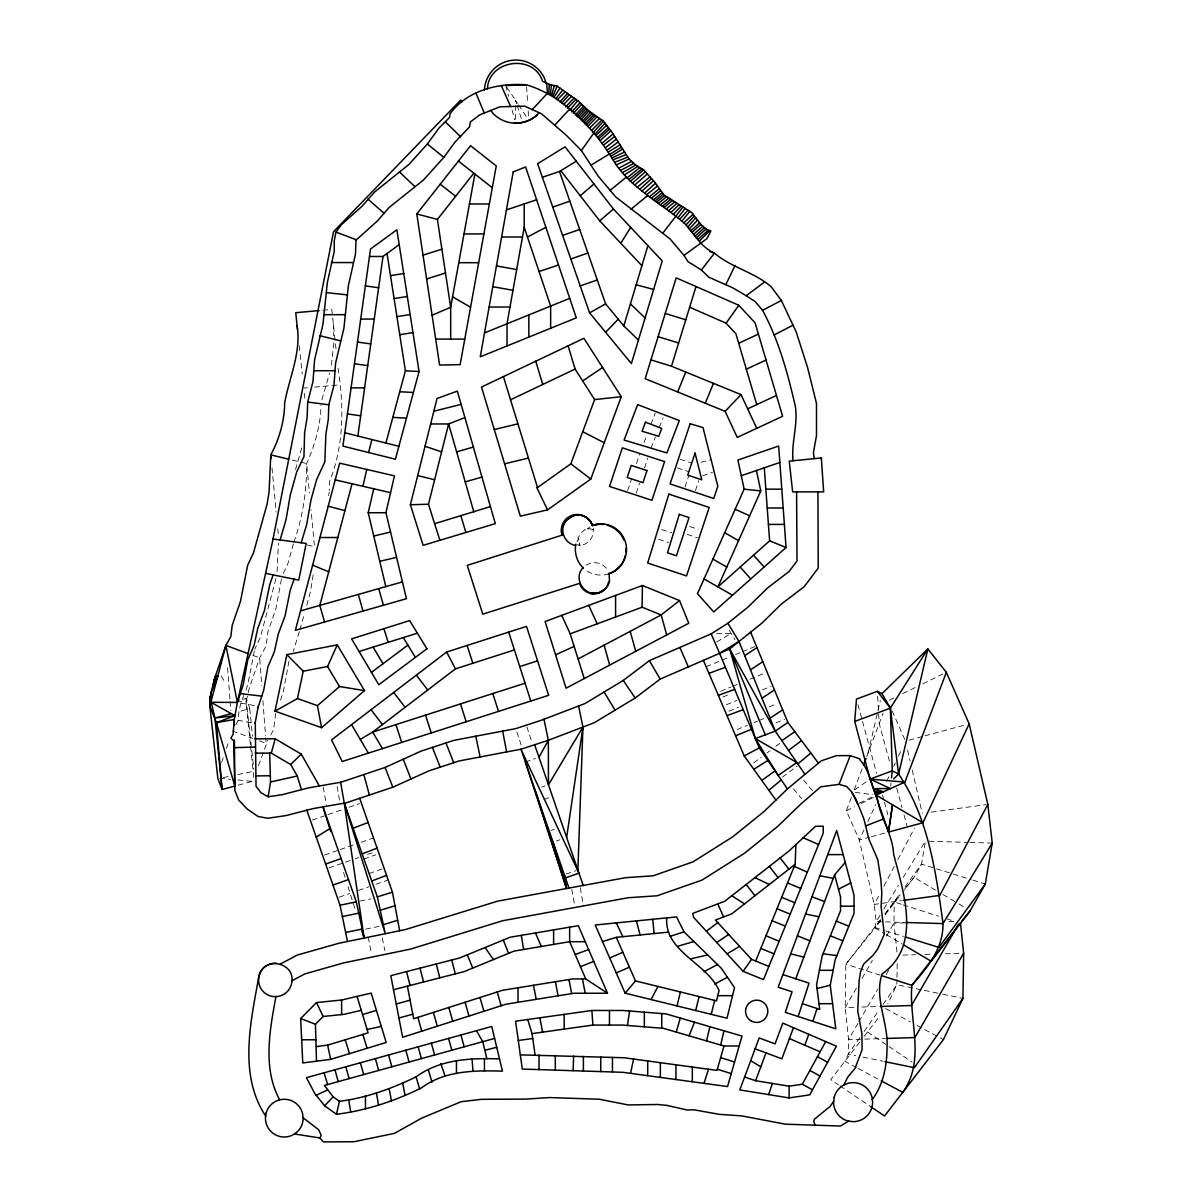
<?xml version="1.0" encoding="UTF-8"?>
<svg xmlns="http://www.w3.org/2000/svg" width="1202" height="1202" viewBox="0 0 1202 1202"><rect width="100%" height="100%" fill="white"/><g stroke="black" fill="none" stroke-linecap="round" stroke-linejoin="round"><path stroke-width="0.75" stroke-dasharray="5 3.75" d="M896.947 979.194L896.857 984.723L887.812 1003.805M896.977 977.361L897.233 960.789M277.091 571.626L278.398 543.154M333.871 342.84L331.076 367.797M890.712 785.958L891.028 782.863M275.664 713.327L273.635 729.689L268.632 738.764M275.934 578.703L260.353 637.376L254.749 649.245M313.226 574.796L310.356 592.331L306.36 606.649M925.134 842.872L921.513 864.148L914.061 877.37L904.024 890.366M328.522 495.705L329.228 492.144M868.054 753.143L880.36 700.496M250.392 744.474L246.049 701.863L249.325 687.98L259.647 657.84L266.153 646.03L267.926 631.696L275.904 608.693L281.584 578.387M254.313 651.018L248.018 683.637L245.343 692.337M288.961 661.175L283.492 690.774L279.69 703.125M293.408 543.875L287.879 563.663L282.335 575.412M293.889 542.132C302.979 516.83 306.735 490.356 306.66 463.566C314.804 445.386 320.664 425.192 320.979 405.134M299.358 631.696L293.243 651.319M299.854 629.908L304.361 613.801M295.512 469.546L302.138 446.453M321.896 399.785L329.543 373.131M627.699 490.551L631.501 478.922M636.534 463.476L639.795 453.515M636.174 493.316L639.449 483.354M644.557 467.924L647.833 457.977M684.99 487.065L688.851 475.481M695.462 490.551L698.768 480.635M221.574 762.474L223.963 755.472M226.367 748.455L228.771 741.439M258.445 765.734L267.791 740.282M856.47 1067.541L844.901 1061.321L848.327 1054.079L848.567 1039.625L845.186 1007.561L845.862 964.184L874.996 927.914L876.198 921.618L874.23 904.415L859.28 839.973L846.343 810.734L851.602 796.776M854.231 789.789L862.134 768.844M866.732 756.629L883.124 713.147M644.002 442.501L646.451 436.131M650.973 424.291L655.225 413.172M650.973 448.151L655.406 437.047M659.237 427.461L663.023 417.98M863.983 829.921L859.28 839.973L869.617 837.178M867.904 821.537L875.732 804.784M886.7 781.315L889.841 774.614M893.747 766.23L895.31 762.879M898.45 756.178L901.575 749.477M878.602 896.136L874.23 904.415L901.545 900.659M883.831 886.205L894.318 866.357M897.804 859.731L914.406 828.283M235.787 724.761L238.327 720.133A74.224 68.018 11.2 0 1 243.901 695.327M856.44 988.089L845.186 1007.561L854.397 1007.276M862.059 978.353L872.382 960.503M886.445 936.178L893.942 923.196L894.273 901.996L900.103 894.754M857.943 1023.398L848.567 1039.625L885.408 1038.483M858.874 1021.79L877.625 989.336M886.069 974.732L888.879 969.864M880.059 915.293L876.198 921.618L883.62 921.829M883.921 908.982L898.405 885.303M903.228 877.415L924.458 842.677M859.941 1037.491L848.327 1054.079L855.674 1055.596M864.163 1031.466L878.917 1010.356M883.139 1004.316L896.857 984.723L922.55 990.027M880.705 920.026L875.176 927.583L884.041 930.333M885.108 913.986L899.457 894.348M904.971 886.806L921.513 864.148L971.126 879.594M880.57 920.702L874.996 927.914L884.627 933.623M885.048 914.917L899.547 896.151M859.731 1042.089L830.792 1079.636L838.47 1084.835M864.103 1036.424L879.924 1015.9M880.45 919.77L845.862 964.184L879.744 975.047M885.063 913.851L894.273 901.996L901.365 904.28M904.76 888.969L914.061 877.37L936.538 890.712M753.759 762.909L761.121 757.38M767.026 752.963L769.971 750.754M775.861 746.337L780.293 743.016M782.367 777.168L797.272 766.005M854.742 789.804L866.988 781.255M590.092 526.927L587.327 528.745L593.457 529.751L593.322 528.655L593.172 533.493A15.371 15.371 0 0 1 582.925 544.942L578.973 545.693M716.708 642.048L729.434 634.28M889.39 700.15L894.423 697.686M902.792 693.599L916.179 687.048M922.881 683.788L942.969 673.961M846.343 810.734L854.502 806.752M861.023 803.552L875.717 796.37M859.31 803.161L872.712 796.701M586.05 565.135L589.671 563.407A15.371 15.371 0 0 1 607.326 569.598M722.853 697.04L729.253 694.35M728.893 711.238L738.449 707.242M706.13 666.719L728.622 657.419M735.549 654.564L740.732 652.416M742.46 651.709L754.586 646.706M720.659 691.3L730.981 687.033M732.709 686.327L737.863 684.193M749.913 679.22L765.389 672.835M726.384 704.733L736.676 700.481M762.399 689.873L770.963 686.327M736.991 729.614L747.208 725.392M754.03 722.582L757.44 721.17M759.138 720.464L764.262 718.36M769.415 706.806L776.282 704.026M775.951 722.868L784.606 719.367M702.599 475.827L712.501 472.296M363.981 859.024L375.67 854.892M369.089 873.523L382.416 868.821M312.25 820.125L326.268 815.226M328.026 814.61L342.044 809.712M349.061 807.263L359.563 803.582M324.465 855.073L338.468 850.16M340.226 849.559L354.244 844.66M361.246 842.196L373.506 837.914M328.957 867.919L353.478 859.355M355.221 858.739L358.737 857.507M367.481 854.442L374.498 851.993M339.189 897.173L349.692 893.507M358.436 890.442L368.939 886.776M375.956 884.326L388.201 880.029M525.379 762.038L535.581 758.507M541.666 787.13L545.062 785.958M544.01 799.405L549.104 797.647M550.937 830.462L554.332 829.29M556.466 840.964L559.862 839.792M566.022 874.094L576.179 870.579M909.043 740.147L923.181 736.315M924.954 735.834L965.612 724.821M871.33 836.712L886.821 832.52M240.956 711.043L249.746 708.684L247.522 701.592L246.019 698.557L236.884 700.465M238.221 785.146L253.517 781.06M700.976 462.259L711.118 459.69M223.347 777.574L230.574 776.071M237.801 774.569L254.058 771.188M360.059 901.079L370.982 898.841M365.633 929.131L380.072 926.171M931.37 812.146L986.001 804.619M322.707 310.281L331.812 309.455L336.094 349.902M303.715 388.096L307.321 387.765M314.548 387.119L339.805 384.85M904.956 922.851L893.942 923.196L897.143 953.486M948.979 921.483L954.478 921.318L947.401 919.049M902.852 955.094L915.744 954.704M924.954 954.418L932.331 954.178M945.223 953.787L961.81 953.276M861.759 1007.036L878.346 1006.525M716.572 633.724L731.026 633.304M929.146 841.22L968.121 842.377M969.969 842.422L992.236 843.083M885.468 921.889L904.039 922.445M236.884 701.006L246.049 701.863M219.741 778.325L230.619 779.332M237.861 780.008L254.163 781.525M855.163 792.388L872.577 794.642M240.881 703.065L254.779 705.649M237.711 720.163L251.609 722.748M924.383 990.403L940.911 993.814M942.744 994.189L962.937 998.366M863.021 1057.114L883.2 1061.291M292.251 460.081L306.66 463.566L309.455 493.12M307.336 544.927L314.518 546.67L311.033 509.738M593.457 529.751L586.846 528.009L581.768 532.366L577.997 537.895L579.98 545.498L575.788 544.205L578.778 538.286L579.98 545.498M661.656 529.616L671.813 532.741M658.651 539.398L668.808 542.523M972.899 880.134L985.309 883.996M885.814 930.889L903.528 936.403M903.138 904.851L938.537 916.209M689.813 526.536L698.212 529.316M687.213 534.379L697.31 537.715M680.137 459.254L691.721 463.116M677.267 467.848L688.851 471.71M252.841 655.33L259.647 657.84L261.766 685.711M232.377 730.921L252.63 738.359M259.377 740.838L266.123 743.317L265.702 737.743M885.558 1008.583L910.35 1021.88M916.961 1025.426L943.405 1039.625M858.123 1068.428L879.609 1079.952M942.954 894.513L957.408 903.093M959.001 904.039L963.824 906.894M886.235 934.585L902.281 944.111M867.528 1031.977L887.482 1045.485M889.029 1046.521L912.048 1062.102M840.003 1085.872L870.714 1106.636M803.732 780.173L814.28 792.869M793.41 788.752L801.614 798.639M506.718 87.025L517.536 103.327M518.558 104.874L527.753 118.743M729.253 630.404L734.903 639.644M221.198 676.035L224.894 682.12M892.169 710.998L904.76 739.425M526.882 726.834L531.825 741.965M516.905 731.958L521.848 747.073M516.575 103.672L515.493 100.247L515.493 103.763M517.115 105.385L521.984 120.801M343.547 872.457L345.77 879.548M347.994 886.64L355.792 911.462M889.42 761.136L879.188 723.484L877.445 693.073M896.722 788.031L902.086 807.759M904.024 814.926L906.954 825.699M857.928 704.537L876.589 773.262M882.478 794.973L883.951 800.397M884.447 802.2L887.887 814.866M505.757 85.552L508.536 96.265M512.082 109.968L514.636 119.794M907.6 750.138L910.109 760.971M912.198 770.016L922.265 813.393M382.281 938.056L384.88 950.647M368.143 937.229L371.478 953.411M580.235 887.857L583.541 905.917M571.776 889.42L574.421 903.859M337.116 786.454L340.151 803.868M323.278 787.085L326.313 804.484M246.019 698.557L253.847 769.325M338.032 368.203C344.072 406.141 344.072 445.491 329.513 481.656L329.198 490.536M299.238 345.8L302.228 373.987M304.256 393.249L304.992 400.131M250.587 746.322L253.983 779.677M249.746 708.684L252.495 736.165M271.998 467.803L276.19 512.112M277.767 528.745L278.293 534.274M262.892 700.571L265.567 735.879M227.599 667.741L229.988 699.339M230.123 701.202L230.829 710.487M526.566 86.694L527.663 103.492M528.159 110.915L528.534 116.549M333.315 323.623L333.675 335.854M515.493 105.506L515.493 119.554M608.858 573.79A25.618 25.618 0 0 1 586.411 570.619"/><path stroke-width="1.5" d="M789.053 1097.922L739.786 1089.898L759.198 1037.942L775.05 1043.877L782.803 1023.112L836.412 1046.191L809.712 1094.872L789.053 1097.922L789.143 1086.187L755.607 1080.718L744.594 1077.037M561.74 615.364L570.184 633.815L642.078 607.22L642.424 585.509L679.536 600.564L688.761 623.252L566.067 688.19L545.092 621.524L642.424 585.509M870.714 1106.636L884.537 1115.997L943.405 1039.625L962.937 998.366L963.643 953.216L960.458 922.896L911.822 985.339C908.787 1021.159 925.856 1060.389 902.747 1092.363L881.261 1080.838M573.129 1070.712L573.609 1056.122M577.877 869.993L582.94 727.045L578.598 706.01M755.667 961.044L795.153 864.283L795.904 844.555M548.728 93.801L549.254 84.365M814.16 458.653L813.453 452.418L816.489 435.71L816.489 403.451L807.639 367.722L796.175 331.857L781.33 300.425L771.188 286.782C754.33 272.103 730.966 267.385 714.469 253.141C701.592 247.417 694.561 234.886 685.711 224.504C662.557 203.769 633.093 189.796 615.304 163.547C595.771 130.207 563.993 95.844 526.431 84.831C498.545 82.713 467.142 90.225 450.074 113.814L449.518 117.511L438.97 128.073L427.356 144L409.086 164.328L374.603 191.989L362.012 206.293L341.458 224.639L335.974 232.061L334.231 240.896L334.276 251.338L327.365 282.425L322.917 324.57L314.578 359.909L312.986 381.53L307.712 402.024L307.126 417.44L304.632 432.795L303.941 456.625L296.684 472.025L290.208 495.299L286.091 519.399L280.141 539.953M793.05 460.757C791.096 442.561 798.308 424.576 795.288 406.036C787.656 373.131 778.791 340.211 762.579 310.356L755.141 301.597L746.187 295.707L732.679 287.789L708.849 277.241L701.382 269.984L687.935 261.6L683.998 255.365L670.04 238.928L615.74 196.948L598.085 176.018L581.362 150.505L566.397 135.375L541.486 113.769L524.658 106.137L499.942 106.813L479.763 114.866L470.358 121.973L469.546 126.901L454.897 142.227L443.869 157.342L423.465 180.015L389.193 207.405L377.503 220.852L355.987 240.22L355.491 254.028L348.34 285.911L343.922 328.236L335.613 362.944L333.946 385.496L328.792 404.819L328.341 419.167L325.922 433.862L324.825 461.929L316.697 479.388L310.927 500.152L306.705 524.493L301.206 542.778M575.788 544.205C574.15 552.875 576.99 562.13 583.466 568.185M881.952 693.659L927.854 648.945L946.32 672.324L969.158 723.859L922.941 822.739L888.533 832.054L892.545 804.799L888.398 831.709L870.053 779.121L854.727 721.44L856.455 699.113L877.34 691.3L881.952 693.659L890.366 708.128L898.615 774.073C928.29 817.585 936.042 872.321 943.014 923.602C943.33 948.543 927.448 967.7 911.822 985.339L881.517 975.618M255.275 722.357L256.041 786.303L261.089 792.839L268.181 796.776L281.869 794.762L308.553 787.851L341.067 782.186L385.076 767.447L421.346 751.025L453.71 740.387L515.658 728.652L541.246 720.298L584.923 703.591L623.267 680.437L649.411 660.649L711.148 633.875L727.871 623.237L748.125 606.995L767.417 588.063L789.038 571.566L797.016 561.003L796.595 491.873M891.538 777.814L892.26 770.828L890.366 708.128L927.854 648.945L898.615 774.073L893.657 778.896M461.808 101.9L460.667 100.066L333.525 231.701L272.584 541.291L237.41 702.434L234.24 719.517L233.098 734.347L230.889 738.148L233.789 740.913L234.826 790.345L238.657 800.021L247.266 809.066L258.13 816.519L267.851 818.261L286.091 815.572L313.046 808.585L346.296 802.801L392.829 787.205L429.054 770.813L459.014 760.971L520.947 749.222L548.337 740.282L594.269 722.718L635.182 698.016L660.168 679.1L729.704 648.945L762.218 622.861L781.315 604.11L804.213 586.666L818.216 568.11L817.931 491.873M550.336 94.492L551.418 84.951M357.85 436.025L383.017 256.477L399.199 244.637M627.459 1025.471L629.517 1011.002M210.545 702.359L211.282 697.22L210.215 696.544L210.545 702.359L209.764 698.497L214.226 679.551L225.901 645.444L230.844 636.489L232.226 625.28L240.43 601.556L247.717 565.12L253.442 553.01L267.114 504.029L269.068 492.099L270.781 454.867C279.375 439.106 284.468 420.775 284.679 402.79C289.381 377.143 301.386 352.441 297.104 325.697M566.638 837.448L582.94 727.045L548.458 784.786L548.337 740.282L543.98 719.247M268.181 796.776L270.525 781.976L269.669 753.128M903.889 945.057L931.174 961.254L970.239 910.71L985.309 883.996L992.236 843.083L987.819 804.378L969.158 723.859M275.934 996.518C269.774 1030.054 262.502 1068.458 279.675 1099.86M524.207 203.934L524.207 227.313L507.019 323.789L507.019 345.966M474.895 174.035L450.675 307.261L450.675 339.084M487.441 88.798C488.523 59.784 533.748 53.519 542.508 81.21L549.825 84.621L557.217 86.153L577.726 100.683L588.83 111.02L603.479 121.222L612.329 132.806L629.052 159.04L635.738 165.125L643.566 169.843L654.744 182.193L664.105 195.1L691.796 212.634L700.811 224.413L706.776 229.672L710.893 230.979L706.806 238.762L683.998 255.365M255.079 723.394L258.25 706.295M830.236 985.219L835.195 959.737L854.036 913.385L854.036 895.22L836.727 830.567L778.175 987.248L792.043 991.785L785.327 1012.339L835.811 1028.837L830.236 985.219L817.044 988.525M286.872 654.639L275.003 711.133L321.58 727.706L364.476 690.579L337.251 644.873L286.872 654.639L303.204 671.227L297.465 698.542L275.003 711.133M259.527 974.281L258.595 978.548A16.723 16.723 0 0 0 273.876 996.623L278.233 996.413A16.723 16.723 0 0 0 291.936 981.343C294.355 962.652 265.116 956.281 259.527 974.281A16.723 16.723 0 0 1 276.67 963.283M630.524 1073.356L633.634 1059.052M362.899 486.269L366.79 469.456M385.812 586.621L368.203 512.758L373.747 488.778M385.947 512.698L394.466 475.857L339.64 463.161L295.361 630.329L406.441 598.701L385.947 512.698L368.203 512.758M336.455 1114.269C366.144 1110.633 394.722 1101.062 421.481 1087.885C444.815 1070.471 474.595 1070.366 502.436 1071.132L491.753 1026.478L306.42 1077.683L314.939 1093.76L324.645 1105.81L336.455 1114.269L339.445 1101.332C366.264 1097.907 391.867 1088.591 416.102 1076.857C440.172 1059.067 470.718 1058 499.506 1058.872M706.551 1040.932L709.871 1026.703M720.659 1045.049L723.98 1030.82M676.996 1005.924L680.437 991.981M695.673 1010.521L699.113 996.578M711.238 1014.338L714.679 1000.41M368.623 452.523L371.869 439.541M410.378 504.75L437.032 398.493L457.331 391.131L495.314 523.636L423.149 545.332L410.378 504.75L428.483 504.224L448.616 423.96L464.919 417.605M234.42 739.846L234.826 786.063L222.085 789.474L217.878 778.716L209.839 706.085L225.901 645.444L248.228 653.648M352.051 483.76L319.822 605.402L324.555 622.02M385.902 443.042L405.39 370.772L387.044 253.532M419.062 371.523L395.398 459.209L342.916 446.107L370.532 249.009L396.87 229.762L419.062 371.523L405.39 370.772M301.492 789.684L297.255 776.011L290.719 764.502L271.291 753.128L275.168 738.824L254.944 738.824M551.688 95.078L554.317 85.552M739.155 1046.01L723.98 1046.01L717.008 1070.396L624.154 1057.76L520.316 1054.875M676.245 1032.082L680.287 1018.064M638.442 340.076L623.808 325.937L647.908 245.689M756.749 428.333L741.048 394.617L671.482 366.219L696.018 286.557M704.026 1083.348L708.474 1069.239M209.794 702.284L237.41 702.434L243.165 684.779L247.732 660.018L254.148 645.128L257.769 628.421L264.425 610.511L269.834 584.337L273.17 574.902M257.994 707.678L263.704 690.203L267.926 666.749L274.341 651.83L278.293 633.965L285.009 616.07L290.223 590.257L294.144 579.169M798.158 1016.531L809.066 983.146L782.908 974.597M812.852 1021.339L817.044 1008.508M768.664 1094.601L772.375 1083.453M503.413 376.617L537.519 487.561L570.845 463.822L594.629 399.575L575.097 369.074L568.11 345.815M590.783 479.087L621.269 396.705L583.902 338.303L481.506 387.044L520.331 516.154L547.556 509.873L590.783 479.087L570.845 463.822M755.607 1080.718L766.005 1052.877M795.739 978.789L834.594 874.816L845.246 862.375M793.485 1027.695L781.856 1058.812L755.141 1048.82M804.754 1045.184L808.826 1034.306M863.442 765.358L866.071 758.372M922.941 822.739L876.063 795.093L904.941 782.096L946.32 672.324M291.921 980.742L304.857 973.905L343.712 962.877L410.528 949.114L502.556 920.762L628.09 897.744L657.148 895.775L701.938 880.134L744.474 853.285L777.739 826.375L800.938 803.973L820.741 786.814L839.071 784.35L850.22 755.637L859.896 758.853L859.7 759.604C869.677 770.091 871.51 786.033 877.445 798.924C880.435 817.946 892.59 834.398 893.582 853.991C903.634 892.891 921.994 946.004 882.013 973.996C874.049 998.516 888.188 1022.076 887.076 1046.641C886.941 1065.318 883.725 1083.949 872.291 1099.56M689.077 1035.823L694.516 1022.211M677.658 391.957L685.786 372.049M705.289 403.241L713.417 383.333M553.04 95.649L557.217 86.153M303.204 671.227L327.56 666.509L337.251 644.873M744.143 489.169L697.46 593.683L713.718 611.938L786.063 547.496L778.656 446.032L737.908 460.035L744.143 489.169L760.776 490.912L756.419 470.508M760.776 490.912L717.925 586.876L769.626 540.84L764.292 467.803M725.873 284.558L735.068 265.462M848.627 1121.135L840.408 1126.034L785.282 1124.17L741.784 1115.892L719.487 1114.359L693.99 1109.822L686.973 1109.957L666.825 1105.374L657.734 1104.503L628.06 1104.923L599.227 1099.214L549.599 1097.561L525.409 1099.109L481.521 1099.319L461.057 1101.723L421.647 1118.16L394.436 1133.366L353.839 1141.75L323.443 1141.9L319.867 1137.978L321.204 1135.259L318.635 1129.76L303.054 1117.71M833.707 1101.257L830.161 1106.396L814.475 1119.197L813.694 1121.181L815.196 1125.463M651.078 999.553L657.945 986.451M987.819 804.378L939.784 895.4L903.363 900.403M843.714 1085.106L847.801 1077.022L855.088 1068.293L862.104 1049.616L861.909 1033.555L857.717 1011.017L859.129 980.532L860.497 972.012L863.592 964.169L873.253 955.064L877.7 949.084L884.311 934.315L881.096 906.443L881.817 893.191L880.856 879.428L877.715 859.49L868.896 839.146L863.877 818.893L855.854 798.969L851.677 791.938L846.689 786.529L839.071 784.35M538.977 757.335L548.337 740.282M789.143 1086.187L802.305 1084.234L825.699 1041.578M958.49 924.233L911.507 1005.503L880.18 1006.48M963.643 953.216L914.887 1037.581L887.256 1038.438M992.236 843.083L943.014 923.602L905.887 922.49M620.803 243.255L630.689 227.373M554.317 96.806L559.952 88.122M583.06 567.705C572.392 578.478 585.089 597.98 599.257 592.616M743.152 971.336L693.599 917.321L692.758 913.385L724.716 901.275L788.873 851.106L815.572 826.255L823.235 826.255L823.235 833.181L763.48 979.63L743.152 971.336L751.505 959.346L715.43 920.041L731.793 913.836L795.153 864.283M962.937 998.366L914.406 1067.722L885.048 1061.667M689.647 307.231L726.083 323.173L738.824 305.278L755.111 322.902L782.607 416.283L737.262 437.408L725.122 411.339L645.158 378.69L676.2 277.872L738.824 305.278M581.362 150.505L593.878 133.001M985.309 883.996L938.972 947.431L905.301 936.959M662.858 233.098L682.901 207.029M677.928 217.817L685.14 208.442M701.382 269.984L714.469 253.141L709.766 251.549M416.793 213.956L470.553 145.697L496.261 165.951L460.141 364.642L439.616 365.077L416.793 213.956L437.408 219.41L450.675 307.261L432.089 315.255M437.408 219.41L473.813 173.193M556.075 98.369L562.686 90.09M961.54 921.543L970.239 910.71M681.925 221.123L689.843 211.402M569.748 110.329L577.726 100.683M625.145 993.183L727.015 1018.214L734.527 987.713L721.38 968.331L684.028 931.866L676.546 916.916L595.215 924.999L625.145 993.183L635.452 980.922L716.512 1000.845L719.051 990.478C706.656 962.622 664.541 951.954 666.719 917.892M514.306 123.16C523.486 123.265 533.117 119.945 539.067 112.733M687.679 227.103L695.763 217.817M559.967 101.854L567.464 93.456M561.559 103.267L569.222 94.688M679.806 219.215L687.89 210.17M580.851 119.854L588.83 111.02M582.339 121.342L590.573 112.237M593.307 132.43L603.479 121.222M595.02 134.173L604.982 123.19M686.026 224.924L694.35 215.954M532.125 109.743L547.451 93.26L546.805 85.041L544.04 77.274A31.568 31.568 0 0 0 484.391 90.015M554.618 125.278L569.072 109.743M573.294 113.364L581.678 104.364M575.277 115.061L583.586 106.137M576.644 116.233L584.893 107.369M577.997 117.405L586.2 108.586M579.424 118.622L587.583 109.863M571.596 111.906L580.07 102.876M673.405 214.317L681.233 205.978M689.137 229.041L697.551 220.146M324.645 1105.81L333.149 1096.825L324.405 1085.436L494.608 1038.408M725.122 411.339L741.048 394.617M567.374 108.285L575.893 99.39M583.496 122.514L592.24 113.409M584.893 123.926L593.893 114.551M586.14 125.203L595.381 115.572M587.583 126.646L597.078 116.759M563.362 104.844L571.551 96.34M565.676 106.828L574.06 98.098M605.598 332.293L618.249 319.206M557.503 99.646L565.15 91.818M699.534 240.926L709.496 230.889M300.65 1018.56L316.517 1002.573L341.623 1000.004L371.193 993.107L386.188 1042.48L330.67 1059.353L302.769 1062.959L300.65 1018.56L315.435 1024.239L316.502 1061.186M315.435 1024.239L323.158 1016.471L344.012 1014.338L361.276 1010.311M589.356 128.449L599.482 118.427M591.414 130.522L601.917 120.125M290.719 764.502L301.266 754.12L275.168 738.824M850.22 755.637L836.472 755.637L821.221 760.866L787.445 788.933L764.352 811.245L732.694 836.847L693.103 861.834L653.062 875.822L625.581 877.685L497.748 901.124L405.51 929.537L338.919 943.254L297.3 955.064L280.276 964.064M596.162 135.315L606.634 125.339M671.032 212.348L679.13 204.656M683.818 222.806L693.088 214.317M213.055 684.494L215.383 682.36L215.383 676.14L218.028 676.17L211.282 692.006L211.282 702.434L214.933 718.015L222.085 789.474L216.375 722.642L209.839 706.085L209.764 698.497M597.83 137.163L608.362 127.622M598.972 138.606L609.489 129.08M600.354 140.394L610.856 130.883M690.594 230.979L699.594 222.806M691.931 232.467L700.811 224.413M639.749 189.27L651.544 178.662M642.033 191.013L653.437 180.751M644.663 193.026L655.436 183.35M695.177 236.073L704.522 227.689M696.544 237.59L706.055 229.041M698.077 239.318L708.128 230.288M668.612 210.696L676.951 203.288M630.239 181.427L643.566 169.843M632.357 183.17L645.369 171.856M634.671 185.063L647.367 174.035M321.58 727.706L317.433 705.649L339.505 686.552L364.476 690.579M693.569 234.285L702.885 226.246M614.312 571.311L619.376 566.953M580.235 195.776L593.983 183.996M641.898 265.702L599.708 220.822L613.456 209.043L565.09 146.839L537.64 163.697L589.596 312.866L631.381 363.56L662.212 260.909L613.456 209.043M602.367 142.963L613.05 133.918M666.208 209.058L674.713 201.861M608.648 581.993A15.04 15.04 0 0 1 579.619 583.346L482.798 614.177L467.247 565.361L562.055 535.16A15.19 15.19 0 0 1 566.097 520.511L573.339 515.733A15.371 15.371 0 0 1 590.993 521.923L592.736 525.544M605.072 588.905L598.521 593.112L590.738 593.472L598.686 593.037M662.257 206.353L670.716 199.307M663.985 207.54L672.489 200.449M797.812 763.916L810.839 753.068M768.844 790.255L781.255 779.918M609.79 190.652L626.242 177.205M630.945 209.238L647.803 195.445M637.21 187.166L649.966 176.919M646.736 194.619L657.148 186.25M649.456 196.707L658.861 189.15M651.379 198.18L660.424 190.908M653.437 199.757L662.092 192.816M654.97 200.944L663.324 194.213M656.502 202.116L664.721 195.505M658.26 203.454L666.629 196.722M660.244 204.986L668.808 198.105M626.948 177.941L639.855 167.604M628.601 179.684L642.033 168.926M679.536 600.564L661.175 614.958L578.087 658.936M603.855 144.871L614.643 136.442M605.613 147.576L616.386 139.162M446.648 652.01L331.572 739.906L342.209 761.512L548.638 695.312L526.521 626.392L446.648 652.01L455.453 668.853L372.68 732.078L360.269 739.41M706.355 931.234L717.774 922.595M788.512 750.394L801.524 740.642M371.433 672.354L407.899 645.113M746.187 295.707L764.292 282.23M607.1 150.055L618.189 141.986M761.783 780.429L775.05 770.903M804.994 774.358L775.26 731.116L729.704 648.945L755.337 738.584L775.26 731.116L787.881 722.432L750.604 632.177M781.811 740.642L794.822 731.687M582.7 380.929L602.593 367.511M716.723 942.533L728.682 934.465M744.744 655.661L756.959 647.562M750.484 669.86L762.789 661.686M761.963 698.227L774.464 689.933M770.031 718.165L782.667 709.796M624.574 174.816L637.871 166.417M753.804 769.295L767.883 760.46M316.216 837.133L330.475 828.238M542.357 177.25L559.501 171.495L576.254 161.203M787.445 788.933L759.243 747.899L719.592 653.332L739.005 641.477L727.871 623.237M608.287 152.008L620.022 144.871M609.699 154.337L621.479 147.155M610.856 156.245L622.681 149.048M591.339 164.959L609.474 153.961M727.09 953.832L739.576 946.35M622.891 172.427L635.738 165.125M589.596 312.866L605.598 303.866L559.501 171.495M703.41 660.349L744.218 755.953L759.243 747.899L761.106 747.899M619.12 167.995L631.591 161.353M620.998 170.218L633.815 163.382M762.579 310.356L781.33 300.425M259.347 975.122L259.076 975.273C250.948 1020.919 238.026 1074.378 265.687 1116.087M704.177 971.607L717.489 964.545M714.679 984.032L727.435 977.271M527.453 236.989L545.873 227.313M774.178 334.937L793.019 325.171M838.455 889.24L850.731 882.884M573.339 515.733L569.718 517.476A15.371 15.371 0 0 0 563.077 527.197C561.274 535.431 567.284 544.341 575.698 545.438M608.858 573.79L614.883 570.905A25.618 25.618 0 0 0 592.871 525.109L592.902 525.409M598.746 592.992L602.878 590.873A15.371 15.371 0 0 0 609.504 581.152L609.068 573.204M510.414 399.86L575.097 369.074M611.908 157.973L624.574 152.008M316.171 1095.292L327.62 1089.944M738.689 343.276L758.402 334.096M746.322 369.209L766.035 360.029M747.674 408.845L776.462 395.428M616.416 164.839L629.052 159.04M555.579 654.85L574.135 646.375M609.715 958.009L622.861 952.239M616.265 972.929L629.412 967.159M735.609 735.804L751.445 729.283M484.511 332.924L569.718 298.336M580.446 966.708L593.743 961.39M613.02 159.806L626.182 154.532M614.583 162.345L627.79 157.056M865.515 825.954L883.53 818.953M353.103 828.238L368.128 822.484M362.148 853.871L377.082 848.146M371.734 881.021L386.563 875.341M234.826 786.063L216.375 722.642L234.946 715.716L211.282 702.434M854.727 721.44L890.366 708.128L877.34 691.3M875.372 793.17L883.29 791.833L873.674 788.587L890.502 788.587L870.053 779.121L892.26 770.828L898.615 774.073M708.955 673.345L725.437 667.29M718.345 695.357L734.692 689.347M727.015 715.641L743.227 709.676M575.172 954.508L588.649 949.595M325.637 864.058L341.143 858.604M332.969 885.033L348.505 879.594M552.77 207.12L569.838 201.17M562.626 235.412L579.695 229.462M570.83 258.986L587.898 253.036M580.205 285.926L597.289 279.976M741.258 475.722L779.858 462.454M565.421 877.866L578.973 873.178L520.947 749.222L568.952 888.068M506.433 209.899L536.633 199.772M539.052 271.532L558.524 264.996M670.205 936.313L684.028 931.866M455.453 668.853L514.411 649.936M519.745 666.569L537.579 660.845M525.079 683.202L372.68 732.078L382.446 748.606M428.483 504.224L434.613 523.696L490.431 506.598M423.014 255.14L441.9 249.175M426.605 278.954L445.506 272.989M359.082 651.514L417.364 633.169M340.617 782.262L344.253 803.146L385.271 933.699L377.323 896.857L392.438 892.184L359.699 798.308M380.223 910.29L394.977 905.737M383.318 924.699L397.697 920.251M362.568 1014.578L376.436 1010.371M316.502 1046.566L327.62 1045.124L368.113 1032.834L357.054 996.413M602.472 941.512L616.31 937.335L668.132 932.181M678.123 946.154L693.915 941.512M456.61 451.877L473.363 447.069M465.219 481.882L481.972 477.074M300.5 610.901L402.43 581.888M396.239 1004.001L410.077 1000.169M398.929 1018.019L412.767 1014.203M230.544 713.838L214.933 718.015L234.946 715.716M297.255 776.011L270.525 781.976M393.505 989.712L464.122 971.607L514.11 951.082L569.643 941.692L585.239 941.692M433.832 411.234L461.117 404.368M484.842 1050.278L496.727 1047.288M494.292 429.55L517.641 423.915M504.6 463.822L527.963 458.187M373.747 536.032L390.545 532.035M379.772 561.334L396.585 557.322M691.06 958.79L707.647 954.914M367.091 1029.483L381.319 1026.418M306.81 810.208L340.031 905.211L356.333 901.861L364.131 938.056L361.351 929.191M342.36 916.555L358.767 913.174M345.65 932.467L362.193 929.056M598.866 524.297L592.301 525.529A15.085 15.085 0 0 0 569.763 517.416M216.375 722.642L234.24 719.517L234.285 725.061M390.5 275.619L403.722 273.545M394.091 298.577L407.313 296.503M396.915 316.622L410.152 314.548M399.74 334.682L412.977 332.608M591.88 1010.476L515.583 1021.219L522.314 1069.059L622.921 1072.319L727.556 1086.548L741.995 1036.079L666.073 1013.902L622.921 1010.476L591.88 1010.476L592.902 1025.066L532.065 1033.63L527.738 1019.506M518.287 1040.481L532.741 1038.498M594.629 399.575L621.269 396.705M319.116 310.597L295.737 312.7L297.48 329.258M505.757 85.552L526.431 84.831M233.984 747.659L255.185 747.043M256.041 775.936L270.33 775.726M469.456 203.979L489.334 203.979M464.002 233.939L483.895 233.939M501.61 236.989L522.479 236.989M369.495 256.477L383.017 256.477M331.346 262.562L353.268 262.562M458.773 262.697L478.666 262.697M489.124 307.036L509.994 307.036M323.639 314.684L345.019 314.684M360.72 319.056L374.243 319.056M435.695 339.084L464.783 339.084M313.782 370.727L335.042 370.727M351.089 387.855L364.597 387.855M430.647 423.96L448.616 423.96L473.828 511.902M765.854 489.169L781.811 489.169M767.222 507.98L783.178 507.98M768.424 524.403L784.38 524.403M319.942 537.519L337.807 537.519M255.365 753.128L271.291 753.128M827.742 854.607L843.158 854.607M840.544 906.188L854.036 906.188M819.373 970.314L833.121 970.314M607.491 993.243L578.327 925.705L510.159 937.229L459.615 957.994L390.8 975.633L402.625 1037.281L505.937 1004.226L573.94 993.243L607.491 993.243L585.72 978.924L572.783 978.924L502.601 990.268L413.638 1018.725L407.388 986.151M717.774 995.662L732.559 995.662M818.983 1003.7L832.595 1003.7M592.902 1025.066L622.351 1025.066L663.429 1028.326L723.98 1046.01M301.657 1039.775L316.171 1039.775M399.74 391.732L413.413 392.468M392.814 417.379L406.486 418.131M883.29 791.833L874.68 791.247L877.761 792.764M870.053 779.121L904.941 782.096M326.493 292.642L347.573 294.896M240.295 693.599L261.766 696.123M823.024 953.802L836.892 955.56M307.712 402.024L328.792 404.819M272.839 538.977L306.209 543.454L298.742 580.1L266.033 573.444M365.363 285.911L378.63 287.759M357.49 342.059L370.757 343.922M354.455 363.755L367.722 365.603M347.423 413.939L360.69 415.787M294.385 1133.952L319.867 1137.978M496.456 265.927L516.68 269.533M492.76 286.692L512.984 290.283M213.64 682.015L215.383 682.36L214.226 679.551M819.854 875.717L833.271 878.392M805.55 913.986L818.908 916.81M335.223 479.868L390.575 492.685M288.675 459.209L270.781 454.867L271.126 458.563M319.792 335.704L340.391 340.812M344.794 432.765L398.899 446.288M417.71 475.541L434.613 479.778M790.676 953.802L803.822 957.168M328.236 506.222L344.929 510.64M636.174 284.784L653.648 289.457M665.247 313.452L685.786 319.777M658.095 336.665L678.634 342.991M650.943 359.879L671.482 366.219M720.659 1057.625L734.572 1062.012M717.339 1069.239L731.252 1073.611M802.35 1003.7L819.704 1009.379L816.564 984.769L822.183 955.875L840.544 910.74L840.544 896.992L834.594 874.816M425.042 446.273L441.615 451.877M297.465 698.542L317.433 705.649M811.966 896.812L824.617 901.545M335.974 232.061L356.348 239.799M769.626 540.84L786.063 547.496M642.078 607.22L661.175 614.958L666.719 634.926M836.322 921.123L848.822 926.201M830.357 935.787L842.857 940.865M797.407 935.787L809.923 940.865M787.52 882.989L800.712 888.383M781.661 897.353L794.853 902.732M777.003 908.757L790.21 914.136M772.105 920.747L785.312 926.126M765.959 935.832L779.151 941.211M760.806 948.438L774.013 953.832M751.505 959.346L768.859 966.438M312.625 565.15L328.732 571.806M789.413 1038.588L820.095 1051.795M803.221 837.749L818.592 844.555M794.297 866.387L807.338 872.156M735.143 509.302L749.672 515.778M754.961 877.625L769.31 884.492M582.73 431.698L604.215 442.787M817.42 1056.678L827.592 1062.252M809.863 1070.456L820.034 1076.045M802.305 1084.234L812.477 1089.823M724.686 532.711L738.569 540.66M712.906 559.11L726.774 567.059M704.041 578.943L732.484 595.215M452.568 296.834L470.568 307.261M750.709 1060.69L760.806 1066.805M731.823 895.715L744.504 903.904M333.149 1096.825L339.445 1101.332M458.443 161.083L492.294 187.737M440.248 184.191L455.618 196.302M427.356 144L443.869 157.342M367.827 199.036L383.784 213.039M399.304 171.811L414.87 186.595M630.434 303.866L645.068 318.004M445.506 121.988L460.682 136.848M726.083 323.173L735.909 333.795L756.749 404.608M753.519 555.174L764.111 567.059M740.192 567.059L750.769 578.943M605.598 303.866L623.808 325.937M780.128 857.943L788.903 869.166M769.31 866.387L778.1 877.625M746.172 884.492L754.961 895.715M560.763 170.714L599.708 220.822M416.358 675.148L427.732 690.023M393.715 692.442L405.089 707.317M371.087 709.721L382.446 724.611M787.881 722.432L818.427 763.18M744.218 755.953L775.906 800.081M485.067 947.537L493.436 959.572M490.777 110.299L492.489 112.778A31.568 31.568 0 0 0 537.069 115.076M623.267 680.437L635.182 698.016M403.286 637.601L415.396 657.374M604.095 692.006L615.048 710.157M327.56 666.509L339.505 686.552M373.116 647.097L382.972 663.729M351.555 724.656L368.383 753.128M649.411 660.649L660.168 679.1M476.473 1030.7L482.783 1041.668L486.9 1058.872M301.266 754.12L319.341 785.973M851.677 791.938L857.642 803.973M536.843 487.712L547.556 509.873M316.517 1002.573L323.158 1016.471M616.31 922.896L622.861 936.674M588.74 605.372L597.184 623.838M501.279 85.597L510.76 106.708M717.774 903.904L723.619 916.946M616.31 937.335L635.452 980.922M711.148 633.875L719.592 653.332M679.866 647.442L688.31 666.9M585.72 978.924L569.643 941.692L569.643 927.178M535.476 932.947L541.276 946.485M476.037 93.335L484.226 112.898M729.704 648.945L765.298 734.858M467.308 954.824L472.747 968.076M739.005 641.477L775.26 731.116M503.292 940.054L508.596 953.351M445.957 742.941L453.725 762.699M432.42 747.389L440.187 767.146M403.211 759.228L410.964 779.001M385.076 767.447L392.829 787.205M377.323 896.857L344.253 803.146L364.131 938.056M356.333 901.861L322.977 806.858L330.76 831.679M534.635 744.759L583.21 885.453M524.207 227.313L550.651 306.089L550.651 328.251M440.864 1063.545L444.8 1075.354M525.379 762.038L566.563 888.503L564.324 874.68M508.686 632.102L530.803 701.021M492.775 693.554L498.499 711.389M467.112 645.444L472.837 663.279M460.486 703.906L466.211 721.741M425.523 715.13L431.248 732.965M395.954 724.611L401.678 742.445M534.86 789.474L566.563 888.503M434.613 523.696L439.902 540.299M570.184 633.815L584.262 678.559M383.904 628.691L388.201 642.349M362.839 1034.426L367.091 1048.279M345.229 1039.775L349.481 1053.643M210.215 696.544L211.011 699.128M535.761 361.216L542.763 384.46M460.862 515.793L465.895 532.486M324.089 1072.8L327.62 1084.55M553.07 842.136L566.037 886.715M428.483 1070.201L431.984 1082.236M416.102 1076.857L419.558 1088.742M497.237 991.981L501.174 1005.758M479.989 997.495L483.925 1011.273M465.069 1002.273L469.005 1016.036M448.797 1007.486L452.733 1021.249M433.366 1012.415L437.303 1026.177M378.705 588.649L383.438 605.252M358.301 594.449L363.034 611.067M630.194 631.351L635.738 651.319M604.14 645.143L609.684 665.112M460.907 1034.997L464.182 1046.807M448.571 1038.408L451.832 1050.217M363.785 774.584L369.435 795.048M431.353 1043.156L434.628 1054.98M417.92 1017.358L421.737 1031.166M418.146 1046.807L421.406 1058.631M405.81 1050.217L409.071 1062.042M388.592 1054.98L391.852 1066.79M375.385 1058.631L378.645 1070.441M360.405 1062.763L363.68 1074.588M345.83 1066.79L349.091 1078.615M334.952 1069.795L338.213 1081.62M636.384 920.912L640.11 934.961M451.757 960.007L455.318 973.875M436.251 963.974L439.797 977.842M420.009 968.136L423.57 982.004M406.531 971.592L410.077 985.46M327.62 1045.124L330.67 1059.353M475.752 736.21L480.139 756.959M340.031 905.211L347.498 941.482M225.901 645.444L237.41 702.434M582.429 978.924L585.239 993.243M568.937 979.54L571.701 993.603M555.369 981.733L558.134 995.797M533.463 985.279L536.227 999.328M502.676 731.116L506.628 751.941M539.878 1017.793L542.598 1032.142M402.64 1082.792L404.969 1095.172M389.178 1088.742L391.506 1101.107M392.438 892.184L399.65 930.739M376.391 1092.783L378.495 1104.938M521.277 935.351L523.651 949.475M348.67 1099.785L350.714 1111.865M532.065 1033.63L535.055 1054.875M652.701 919.29L654.128 933.578M472.055 1058.872L472.972 1071.132M692.322 1067.03L692.322 1081.755M675.96 1064.807L675.96 1079.531M661.731 1013.556L661.731 1028.191M660.364 1062.688L660.364 1077.413M647.698 1060.96L647.698 1075.685M644.347 1012.174L644.347 1026.808M615.589 595.441L615.589 617.017M612.449 1057.384L612.449 1071.974M609.459 1010.476L609.459 1025.066M600.745 1057.009L600.745 1071.598M583.391 1056.438L583.391 1071.042M564.189 1014.383L564.189 1029.107M555.309 1055.536L555.309 1070.126M553.611 929.882L553.611 944.411M539.022 1055.01L539.022 1069.6M528.835 314.939L528.835 337.101M518.032 987.774L518.032 1002.273M484.436 1058.872L484.436 1071.132M456.459 1061.216L456.459 1073.611M365.483 1095.984L365.483 1108.77M341.623 1000.004L341.623 1014.578M625.371 555.129A25.618 25.618 0 0 1 608.287 574.21M603.9 524.508A25.618 25.618 0 0 0 592.301 525.529A15.866 15.866 0 0 0 572.362 515.222A15.866 15.866 0 0 0 562.055 535.16M607.16 525.184A25.618 25.618 0 0 1 624.063 540.314M625.866 548.458A25.618 25.618 0 0 1 625.836 551.808M834.143 1097.411L833.572 1102.489A19.532 19.532 0 0 0 848.357 1121.105L853.435 1121.676A19.532 19.532 0 0 0 872.622 1101.813L871.871 1096.78A19.532 19.532 0 0 0 847.726 1083.378L843.038 1085.406A19.532 19.532 0 0 0 834.143 1097.411M266.138 1112.992L265.432 1117.875A18.856 18.856 0 0 0 293.468 1134.628L297.42 1131.698A18.856 18.856 0 0 0 303.144 1118.446L302.573 1113.548A18.856 18.856 0 0 0 266.138 1112.992M513.224 171.856L480.259 356.814L576.269 317.854L525.62 166.973L513.224 171.856M668.868 494.112L647.668 563.047L686.537 575.908L709.18 507.439L668.868 494.112M679.31 514.351L667.486 552.815L676.41 555.775L689.047 517.566L679.31 514.351M646.976 470.553L643.01 482.693L627.204 477.525L631.215 465.414L646.976 470.553M664.586 461.613L651.965 500.302L609.534 486.449L622.32 447.82L664.586 461.613M690.143 423.735L670.07 483.925L713.748 498.499L717.819 486.254L703.02 427.612L690.143 423.735M695.057 453.094L687.724 475.106L701.803 479.808L695.057 453.094M637.646 404.623L624.093 440.067L666.93 452.959L679.31 420.565L637.646 404.623M645.504 422.202L642.033 431.248L658.726 436.281L661.746 428.408L645.504 422.202M426.92 648.779L378.78 684.734L351.6 638.863L409.657 620.593L426.92 648.779M796.866 762.549L778.16 775.41L755.337 738.584L796.866 762.549M821.327 457.947L789.248 461.132L792.644 491.873L823.671 491.873L821.327 457.947M751.115 1020.949A11.149 11.149 0 0 0 767.838 1011.288A11.149 11.149 0 0 0 751.115 1001.642A11.149 11.149 0 0 0 751.115 1020.949"/></g></svg>
